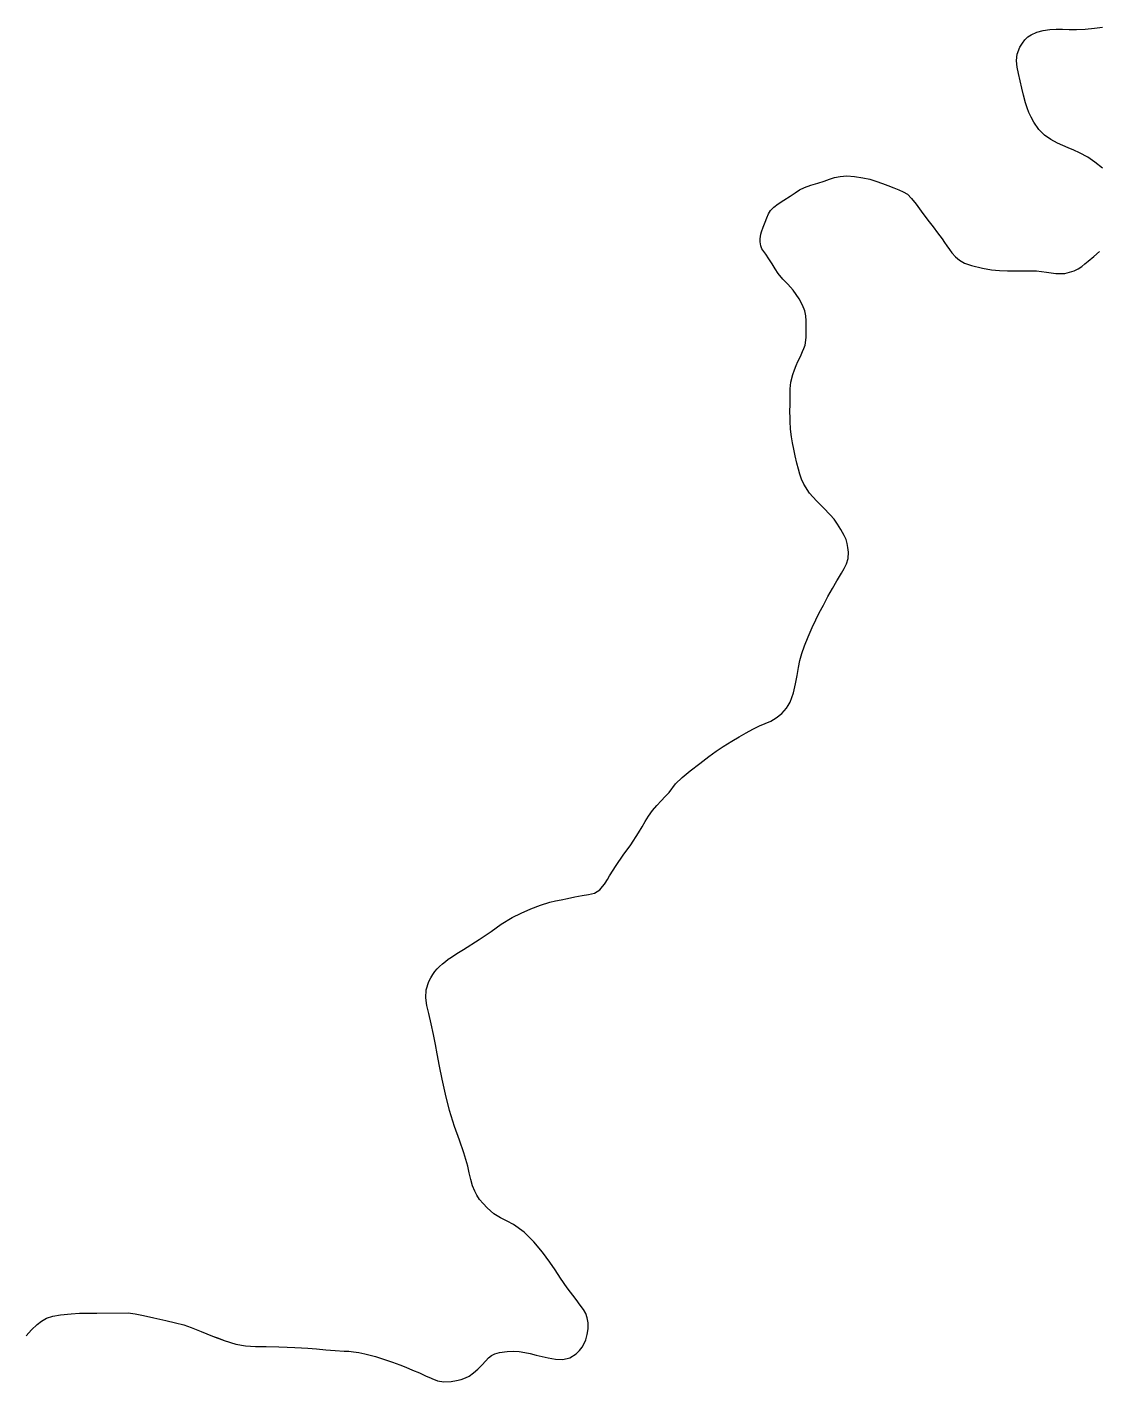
# Model space of a CAD drawing. Header units: inches. Extents: x 11258954 to 11313122, y 3645444 to 3695200.
# Drawn here: x 11273111 to 11273725, y 3691146 to 3691924 of the extents above; entities that cross this region are included whole.
import ezdxf

# ---------------------------------------------------------------- set-up
doc = ezdxf.new("R2010")
doc.units = ezdxf.units.IN
doc.header["$MEASUREMENT"] = 0
for name, color, linetype in [('SchoolBoardDistrict', 253, 'Continuous'), ('SchoolZone_Elementary', 251, 'Continuous'), ('SchoolZone_High', 63, 'Continuous'), ('SchoolZone_Middle', 154, 'Continuous')]:
    doc.layers.add(name, color=color, linetype=linetype)

msp = doc.modelspace()

# ---------------------------------------------------------------- linework, layer by layer
at = {"layer": 'SchoolBoardDistrict'}
for points in [[(11273728.6875, 3691843.125), (11273724.4375, 3691846.625), (11273720.4065, 3691849.375), (11273715.6565, 3691851.9375), (11273712.375, 3691853.4375), (11273709.125, 3691854.8125), (11273705.969, 3691856.1875), (11273702.9065, 3691857.5625), (11273699.094, 3691859.625), (11273695.5315, 3691862.125), (11273692.2815, 3691865.3125), (11273689.344, 3691869.5), (11273687.719, 3691872.4375), (11273686.469, 3691875.125), (11273685.469, 3691877.75), (11273684.5625, 3691880.6875), (11273683.4065, 3691885), (11273682.4065, 3691889.1875), (11273681.5, 3691893.3125), (11273680.5625, 3691897.4375), (11273679.75, 3691901.125), (11273679.347, 3691904.849), (11273679.344, 3691904.875), (11273679.347, 3691904.904), (11273679.719, 3691908.6875), (11273681.344, 3691912.625), (11273682.8125, 3691914.9375), (11273684.25, 3691916.875), (11273685.844, 3691918.5), (11273687.75, 3691919.8125), (11273691.125, 3691921.3125), (11273694.7815, 3691922.25), (11273698.5, 3691922.8125), (11273702.094, 3691923), (11273705.875, 3691922.9375), (11273709.6565, 3691922.8125), (11273713.844, 3691922.75), (11273718.875, 3691923), (11273724.219, 3691923.5625), (11273728.6875, 3691924.1875)], [(11273110.469, 3691172.3125), (11273113.5625, 3691175.875), (11273116.75, 3691178.9375), (11273119.3125, 3691180.875), (11273122.219, 3691182.5), (11273125.7815, 3691183.6875), (11273130.3125, 3691184.5), (11273136.4065, 3691185.125), (11273141.219, 3691185.375), (11273145.594, 3691185.375), (11273151.094, 3691185.4375), (11273151.119, 3691185.438), (11273169.1565, 3691185.5625), (11273173.219, 3691185), (11273178, 3691184.125), (11273183.8125, 3691182.8125), (11273190.719, 3691181.1875), (11273196.2815, 3691179.875), (11273201, 3691178.6875), (11273205.344, 3691177.25), (11273211.094, 3691174.9375), (11273217.5315, 3691172.25), (11273220.906, 3691170.969), (11273224.2815, 3691169.6875), (11273230.875, 3691167.6875), (11273236.5315, 3691166.6875), (11273242.25, 3691166.3125), (11273248.4375, 3691166.1875), (11273255.625, 3691166.0625), (11273260.5315, 3691165.875), (11273264.844, 3691165.75), (11273268.6875, 3691165.5), (11273272.375, 3691165.25), (11273277.25, 3691164.875), (11273282.625, 3691164.4375), (11273288.0315, 3691164.0625), (11273293.125, 3691163.6875), (11273295.844, 3691163.5), (11273298.5625, 3691163.25), (11273301.5625, 3691162.8125), (11273305.094, 3691162.0625), (11273311.219, 3691160.4375), (11273316.375, 3691158.8125), (11273320.875, 3691157.25), (11273325.0625, 3691155.6875), (11273328.5625, 3691154.3125), (11273332.4065, 3691152.75), (11273336.375, 3691151.0625), (11273340.219, 3691149.3125), (11273342.75, 3691148.1875), (11273343.5, 3691147.8125), (11273346.7815, 3691146.5625), (11273350.4065, 3691145.9375), (11273354.594, 3691146.125), (11273357.719, 3691146.6875), (11273360.4375, 3691147.375), (11273362.8125, 3691148.25), (11273364.9375, 3691149.3125), (11273367.4065, 3691151.0625), (11273369.875, 3691153.25), (11273372.2815, 3691155.625), (11273374.5315, 3691158.0625), (11273376.0625, 3691159.6875), (11273377.719, 3691161.0625), (11273379.7815, 3691162.125), (11273382.5, 3691162.875), (11273386.875, 3691163.4375), (11273390.5315, 3691163.5625), (11273393.75, 3691163.375), (11273396.875, 3691162.875), (11273400.0315, 3691162.1875), (11273403.375, 3691161.375), (11273406.875, 3691160.5), (11273410.4375, 3691159.6875), (11273414.625, 3691158.9375), (11273418.75, 3691158.8125), (11273422.719, 3691159.6875), (11273426.4065, 3691162.0625), (11273428.3125, 3691164), (11273429.844, 3691165.9375), (11273431.0625, 3691167.9375), (11273432, 3691170.0625), (11273432.844, 3691173.1875), (11273433.25, 3691176.5), (11273433.25, 3691176.555), (11273433.25, 3691179.7575), (11273433.25, 3691179.8125), (11273432.7815, 3691182.8125), (11273431.9375, 3691185.25), (11273430.625, 3691187.5), (11273428.7815, 3691190), (11273426.4065, 3691193.1875), (11273421.344, 3691200.0625), (11273417.5, 3691205.5625), (11273414.3125, 3691210.25), (11273411.25, 3691214.75), (11273407.125, 3691220.375), (11273402.1565, 3691226.3125), (11273396.5315, 3691231.875), (11273390.5, 3691236.3125), (11273386.75, 3691238.3125), (11273382.969, 3691240.1875), (11273379.1565, 3691242.5625), (11273375.3125, 3691245.875), (11273372.969, 3691248.4375), (11273371, 3691250.8125), (11273369.4065, 3691253.125), (11273368.1565, 3691255.4375), (11273366.9375, 3691258.625), (11273365.9065, 3691262.25), (11273365.0315, 3691266.0625), (11273364.1565, 3691269.8125), (11273361.9375, 3691277.5625), (11273359.375, 3691284.8125), (11273356.594, 3691292.5625), (11273353.7815, 3691301.75), (11273351.3125, 3691311.3125), (11273349.4065, 3691319.75), (11273347.875, 3691327.375), (11273346.594, 3691334.4375), (11273345.625, 3691339.6875), (11273344.5, 3691345.5), (11273343.219, 3691351.5625), (11273341.8125, 3691357.5625), (11273340.719, 3691362.125), (11273340.0335, 3691366.5495), (11273340.0315, 3691366.5625), (11273340.0335, 3691366.6045), (11273340.034, 3691366.6175), (11273340.2475, 3691371.0695), (11273340.25, 3691371.125), (11273341.8125, 3691375.9375), (11273342.9375, 3691378.125), (11273344.125, 3691380), (11273345.344, 3691381.625), (11273346.594, 3691383.125), (11273348, 3691384.5625), (11273349.625, 3691386), (11273351.344, 3691387.4375), (11273352.969, 3691388.6875), (11273354.7815, 3691390), (11273356.6565, 3691391.25), (11273358.844, 3691392.5625), (11273361.75, 3691394.3125), (11273370.8125, 3691400.0625), (11273377.5625, 3691404.75), (11273383.375, 3691408.8125), (11273389.6875, 3691412.625), (11273394.844, 3691415.25), (11273400.3125, 3691417.625), (11273405.875, 3691419.75), (11273411.25, 3691421.4375), (11273414.5, 3691422.25), (11273417.8125, 3691422.9375), (11273421.4375, 3691423.6875), (11273425.594, 3691424.625), (11273429.875, 3691425.375), (11273433.625, 3691425.875), (11273436.969, 3691426.75), (11273439.969, 3691428.625), (11273441.6565, 3691430.4375), (11273442.6565, 3691431.8125), (11273442.6775, 3691431.8425), (11273443.094, 3691432.4375), (11273444.375, 3691434.5), (11273445.5625, 3691436.5625), (11273449.375, 3691442.625), (11273453.469, 3691448.4375), (11273457.7815, 3691454.5), (11273462.3125, 3691461.3125), (11273464.375, 3691464.75), (11273466.125, 3691467.875), (11273467.969, 3691470.875), (11273470.2815, 3691474.125), (11273472.75, 3691477.125), (11273475.1875, 3691479.75), (11273477.5315, 3691482.1875), (11273479.875, 3691484.5), (11273483.4375, 3691489.5), (11273487.344, 3691493.0625), (11273491.9065, 3691496.9375), (11273497.4375, 3691501.25), (11273502.594, 3691505.125), (11273506.7815, 3691508.1875), (11273510.9065, 3691511), (11273515.7815, 3691514), (11273520.094, 3691516.5625), (11273524.0625, 3691518.875), (11273527.9065, 3691520.9375), (11273531.75, 3691522.75), (11273534.9375, 3691524.0625), (11273538.1875, 3691525.5), (11273541.4065, 3691527.375), (11273544.5, 3691529.9375), (11273546, 3691531.4375), (11273547.25, 3691532.875), (11273548.3125, 3691534.4375), (11273549.2815, 3691536.375), (11273551.219, 3691541.8125), (11273552.5, 3691546.9375), (11273553.344, 3691551.75), (11273554.094, 3691556.3125), (11273554.9065, 3691560.25), (11273556.0315, 3691564.3125), (11273557.5625, 3691568.75), (11273559.6565, 3691573.875), (11273562.0315, 3691579.25), (11273564.0625, 3691583.6875), (11273566.094, 3691587.75), (11273568.4375, 3691592.1875), (11273571.094, 3691597.0625), (11273573.6565, 3691601.6875), (11273576.219, 3691606.1875), (11273576.469, 3691606.625), (11273576.4855, 3691606.6525), (11273578.8125, 3691610.5625), (11273580.375, 3691613.1875), (11273581.75, 3691615.9375), (11273582.6565, 3691619), (11273582.6585, 3691619.055), (11273582.8105, 3691622.507), (11273582.8125, 3691622.5625), (11273582.5625, 3691625.3125), (11273582.125, 3691627.625), (11273581.469, 3691629.8125), (11273580.4065, 3691632.125), (11273578.5625, 3691635.5), (11273576.625, 3691638.625), (11273574.625, 3691641.4375), (11273572.4375, 3691644.0625), (11273568.5315, 3691648.0625), (11273564.469, 3691652), (11273560.5625, 3691656.375), (11273557.2815, 3691661.625), (11273555.9375, 3691664.5625), (11273554.9375, 3691667.3125), (11273554.094, 3691670.1875), (11273553.2815, 3691673.625), (11273552.2815, 3691677.9375), (11273551.4065, 3691681.8125), (11273550.6875, 3691685.3125), (11273550.094, 3691688.75), (11273549.594, 3691693.1875), (11273549.591, 3691693.2425), (11273549.347, 3691697.8195), (11273549.344, 3691697.875), (11273549.3435, 3691697.93), (11273549.3135, 3691700.1945), (11273549.3125, 3691700.25), (11273549.3115, 3691700.305), (11273549.2515, 3691702.6945), (11273549.25, 3691702.75), (11273549.2505, 3691702.805), (11273549.281, 3691707.8825), (11273549.2815, 3691707.9375), (11273549.282, 3691707.9925), (11273549.3125, 3691712.2575), (11273549.3125, 3691712.3125), (11273549.3135, 3691712.3675), (11273549.374, 3691716.2575), (11273549.375, 3691716.3125), (11273549.8125, 3691720.3125), (11273550.9065, 3691724.6875), (11273551.844, 3691727.375), (11273552.844, 3691729.75), (11273553.844, 3691732), (11273554.875, 3691734.25), (11273555.6565, 3691736), (11273556.469, 3691737.8125), (11273557.25, 3691739.625), (11273558.0625, 3691741.4375), (11273558.5315, 3691745.9375), (11273558.532, 3691745.9925), (11273558.562, 3691749.195), (11273558.5625, 3691749.25), (11273558.562, 3691749.305), (11273558.532, 3691752.32), (11273558.5315, 3691752.375), (11273558.5305, 3691752.43), (11273558.47, 3691755.32), (11273558.469, 3691755.375), (11273558.4655, 3691755.43), (11273558.285, 3691758.2575), (11273558.2815, 3691758.3125), (11273557.719, 3691761.25), (11273556.5315, 3691764.4375), (11273554.469, 3691768.1875), (11273551.0315, 3691773), (11273547.9375, 3691776.5), (11273545.125, 3691779.4375), (11273542.5, 3691782.5625), (11273540.719, 3691785.25), (11273538.969, 3691788.125), (11273537.1565, 3691791.0625), (11273535.3125, 3691793.6875), (11273534.1875, 3691795.1875), (11273533.1565, 3691796.75), (11273532.4375, 3691798.625), (11273532.1255, 3691800.8705), (11273532.1265, 3691800.926), (11273532.1555, 3691802.445), (11273532.1565, 3691802.5), (11273532.3125, 3691803.9375), (11273532.594, 3691805.1875), (11273532.9375, 3691806.5), (11273533.875, 3691809.25), (11273534.9375, 3691812.0625), (11273536.0315, 3691814.6875), (11273536.9065, 3691816.875), (11273538.0625, 3691818.8125), (11273539.969, 3691820.75), (11273542.5315, 3691822.75), (11273545.6875, 3691824.8125), (11273549.2815, 3691827.125), (11273552.1565, 3691829.0625), (11273554.8125, 3691830.625), (11273557.6565, 3691832), (11273561.3125, 3691833.3125), (11273565.219, 3691834.5625), (11273568.969, 3691835.6875), (11273572.0315, 3691836.8125), (11273574.7815, 3691837.75), (11273578.0625, 3691838.4375), (11273581.969, 3691838.6875), (11273586.4065, 3691838.375), (11273591.1875, 3691837.625), (11273595.094, 3691836.8125), (11273598.6565, 3691835.75), (11273602.344, 3691834.4375), (11273605.5625, 3691833.1875), (11273608.844, 3691831.875), (11273611.875, 3691830.625), (11273614.3125, 3691829.625), (11273616.6875, 3691828.1875), (11273619.0625, 3691825.75), (11273621.6875, 3691822.5), (11273624.6875, 3691818.4375), (11273628.469, 3691813.375), (11273631.469, 3691809.5), (11273634.094, 3691806.0625), (11273636.6565, 3691802.5), (11273638, 3691800.5), (11273639.375, 3691798.5), (11273640.8125, 3691796.4375), (11273642.25, 3691794.5), (11273644.25, 3691792.1875), (11273646.594, 3691790.25), (11273649.5315, 3691788.625), (11273653.4375, 3691787.3125), (11273659.7815, 3691785.75), (11273665.0315, 3691784.8125), (11273669.6565, 3691784.3125), (11273674.1875, 3691784.125), (11273678, 3691784.1875), (11273682.0625, 3691784.25), (11273686.375, 3691784.25), (11273690.9375, 3691784.125), (11273696.6875, 3691783.4375), (11273702.0315, 3691782.625), (11273707.1875, 3691782.5625), (11273712.469, 3691784.125), (11273714.75, 3691785.375), (11273716.8125, 3691786.75), (11273718.6875, 3691788.1875), (11273720.469, 3691789.6875), (11273723.7815, 3691792.4375), (11273727.0625, 3691795.3125)]]:
    msp.add_lwpolyline(points, dxfattribs=at)
at = {"layer": 'SchoolZone_Elementary'}
for points in [[(11273728.6875, 3691843.125, 0), (11273724.4375, 3691846.625, 0), (11273720.4065, 3691849.375, 0), (11273715.6565, 3691851.9375, 0), (11273712.375, 3691853.4375, 0), (11273709.125, 3691854.8125, 0), (11273705.969, 3691856.1875, 0), (11273702.9065, 3691857.5625, 0), (11273699.094, 3691859.625, 0), (11273695.5315, 3691862.125, 0), (11273692.2815, 3691865.3125, 0), (11273689.344, 3691869.5, 0), (11273687.719, 3691872.4375, 0), (11273686.469, 3691875.125, 0), (11273685.469, 3691877.75, 0), (11273684.5625, 3691880.6875, 0), (11273683.4065, 3691885, 0), (11273682.4065, 3691889.1875, 0), (11273681.5, 3691893.3125, 0), (11273680.5625, 3691897.4375, 0), (11273679.75, 3691901.125, 0), (11273679.344, 3691904.875, 0), (11273679.719, 3691908.6875, 0), (11273681.344, 3691912.625, 0), (11273682.8125, 3691914.9375, 0), (11273684.25, 3691916.875, 0), (11273685.844, 3691918.5, 0), (11273687.75, 3691919.8125, 0), (11273691.125, 3691921.3125, 0), (11273694.7815, 3691922.25, 0), (11273698.5, 3691922.8125, 0), (11273702.094, 3691923, 0), (11273705.875, 3691922.9375, 0), (11273709.6565, 3691922.8125, 0), (11273713.844, 3691922.75, 0), (11273718.875, 3691923, 0), (11273724.219, 3691923.5625, 0), (11273728.6875, 3691924.1875, 0)], [(11273110.469, 3691172.3125, 0), (11273113.5625, 3691175.875, 0), (11273116.75, 3691178.9375, 0), (11273119.3125, 3691180.875, 0), (11273122.219, 3691182.5, 0), (11273125.7815, 3691183.6875, 0), (11273130.3125, 3691184.5, 0), (11273136.4065, 3691185.125, 0), (11273141.219, 3691185.375, 0), (11273145.594, 3691185.375, 0), (11273151.094, 3691185.4375, 0), (11273169.1565, 3691185.5625, 0), (11273173.219, 3691185, 0), (11273178, 3691184.125, 0), (11273183.8125, 3691182.8125, 0), (11273190.719, 3691181.1875, 0), (11273196.2815, 3691179.875, 0), (11273201, 3691178.6875, 0), (11273205.344, 3691177.25, 0), (11273211.094, 3691174.9375, 0), (11273217.5315, 3691172.25, 0), (11273224.2815, 3691169.6875, 0), (11273230.875, 3691167.6875, 0), (11273236.5315, 3691166.6875, 0), (11273242.25, 3691166.3125, 0), (11273248.4375, 3691166.1875, 0), (11273255.625, 3691166.0625, 0), (11273260.5315, 3691165.875, 0), (11273264.844, 3691165.75, 0), (11273268.6875, 3691165.5, 0), (11273272.375, 3691165.25, 0), (11273277.25, 3691164.875, 0), (11273282.625, 3691164.4375, 0), (11273288.0315, 3691164.0625, 0), (11273293.125, 3691163.6875, 0), (11273295.844, 3691163.5, 0), (11273298.5625, 3691163.25, 0), (11273301.5625, 3691162.8125, 0), (11273305.094, 3691162.0625, 0), (11273311.219, 3691160.4375, 0), (11273316.375, 3691158.8125, 0), (11273320.875, 3691157.25, 0), (11273325.0625, 3691155.6875, 0), (11273328.5625, 3691154.3125, 0), (11273332.4065, 3691152.75, 0), (11273336.375, 3691151.0625, 0), (11273340.219, 3691149.3125, 0), (11273342.75, 3691148.1875, 0), (11273343.5, 3691147.8125, 0), (11273346.7815, 3691146.5625, 0), (11273350.4065, 3691145.9375, 0), (11273354.594, 3691146.125, 0), (11273357.719, 3691146.6875, 0), (11273360.4375, 3691147.375, 0), (11273362.8125, 3691148.25, 0), (11273364.9375, 3691149.3125, 0), (11273367.4065, 3691151.0625, 0), (11273369.875, 3691153.25, 0), (11273372.2815, 3691155.625, 0), (11273374.5315, 3691158.0625, 0), (11273376.0625, 3691159.6875, 0), (11273377.719, 3691161.0625, 0), (11273379.7815, 3691162.125, 0), (11273382.5, 3691162.875, 0), (11273386.875, 3691163.4375, 0), (11273390.5315, 3691163.5625, 0), (11273393.75, 3691163.375, 0), (11273396.875, 3691162.875, 0), (11273400.0315, 3691162.1875, 0), (11273403.375, 3691161.375, 0), (11273406.875, 3691160.5, 0), (11273410.4375, 3691159.6875, 0), (11273414.625, 3691158.9375, 0), (11273418.75, 3691158.8125, 0), (11273422.719, 3691159.6875, 0), (11273426.4065, 3691162.0625, 0), (11273428.3125, 3691164, 0), (11273429.844, 3691165.9375, 0), (11273431.0625, 3691167.9375, 0), (11273432, 3691170.0625, 0), (11273432.844, 3691173.1875, 0), (11273433.25, 3691176.5, 0), (11273433.25, 3691179.8125, 0), (11273432.7815, 3691182.8125, 0), (11273431.9375, 3691185.25, 0), (11273430.625, 3691187.5, 0), (11273428.7815, 3691190, 0), (11273426.4065, 3691193.1875, 0), (11273421.344, 3691200.0625, 0), (11273417.5, 3691205.5625, 0), (11273414.3125, 3691210.25, 0), (11273411.25, 3691214.75, 0), (11273407.125, 3691220.375, 0), (11273402.1565, 3691226.3125, 0), (11273396.5315, 3691231.875, 0), (11273390.5, 3691236.3125, 0), (11273386.75, 3691238.3125, 0), (11273382.969, 3691240.1875, 0), (11273379.1565, 3691242.5625, 0), (11273375.3125, 3691245.875, 0), (11273372.969, 3691248.4375, 0), (11273371, 3691250.8125, 0), (11273369.4065, 3691253.125, 0), (11273368.1565, 3691255.4375, 0), (11273366.9375, 3691258.625, 0), (11273365.9065, 3691262.25, 0), (11273365.0315, 3691266.0625, 0), (11273364.1565, 3691269.8125, 0), (11273361.9375, 3691277.5625, 0), (11273359.375, 3691284.8125, 0), (11273356.594, 3691292.5625, 0), (11273353.7815, 3691301.75, 0), (11273351.3125, 3691311.3125, 0), (11273349.4065, 3691319.75, 0), (11273347.875, 3691327.375, 0), (11273346.594, 3691334.4375, 0), (11273345.625, 3691339.6875, 0), (11273344.5, 3691345.5, 0), (11273343.219, 3691351.5625, 0), (11273341.8125, 3691357.5625, 0), (11273340.719, 3691362.125, 0), (11273340.0315, 3691366.5625, 0), (11273340.25, 3691371.125, 0), (11273341.8125, 3691375.9375, 0), (11273342.9375, 3691378.125, 0), (11273344.125, 3691380, 0), (11273345.344, 3691381.625, 0), (11273346.594, 3691383.125, 0), (11273348, 3691384.5625, 0), (11273349.625, 3691386, 0), (11273351.344, 3691387.4375, 0), (11273352.969, 3691388.6875, 0), (11273354.7815, 3691390, 0), (11273356.6565, 3691391.25, 0), (11273358.844, 3691392.5625, 0), (11273361.75, 3691394.3125, 0), (11273370.8125, 3691400.0625, 0), (11273377.5625, 3691404.75, 0), (11273383.375, 3691408.8125, 0), (11273389.6875, 3691412.625, 0), (11273394.844, 3691415.25, 0), (11273400.3125, 3691417.625, 0), (11273405.875, 3691419.75, 0), (11273411.25, 3691421.4375, 0), (11273414.5, 3691422.25, 0), (11273417.8125, 3691422.9375, 0), (11273421.4375, 3691423.6875, 0), (11273425.594, 3691424.625, 0), (11273429.875, 3691425.375, 0), (11273433.625, 3691425.875, 0), (11273436.969, 3691426.75, 0), (11273439.969, 3691428.625, 0), (11273441.6565, 3691430.4375, 0), (11273442.6565, 3691431.8125, 0), (11273443.094, 3691432.4375, 0), (11273444.375, 3691434.5, 0), (11273445.5625, 3691436.5625, 0), (11273449.375, 3691442.625, 0), (11273453.469, 3691448.4375, 0), (11273457.7815, 3691454.5, 0), (11273462.3125, 3691461.3125, 0), (11273464.375, 3691464.75, 0), (11273466.125, 3691467.875, 0), (11273467.969, 3691470.875, 0), (11273470.2815, 3691474.125, 0), (11273472.75, 3691477.125, 0), (11273475.1875, 3691479.75, 0), (11273477.5315, 3691482.1875, 0), (11273479.875, 3691484.5, 0), (11273483.4375, 3691489.5, 0), (11273487.344, 3691493.0625, 0), (11273491.9065, 3691496.9375, 0), (11273497.4375, 3691501.25, 0), (11273502.594, 3691505.125, 0), (11273506.7815, 3691508.1875, 0), (11273510.9065, 3691511, 0), (11273515.7815, 3691514, 0), (11273520.094, 3691516.5625, 0), (11273524.0625, 3691518.875, 0), (11273527.9065, 3691520.9375, 0), (11273531.75, 3691522.75, 0), (11273534.9375, 3691524.0625, 0), (11273538.1875, 3691525.5, 0), (11273541.4065, 3691527.375, 0), (11273544.5, 3691529.9375, 0), (11273546, 3691531.4375, 0), (11273547.25, 3691532.875, 0), (11273548.3125, 3691534.4375, 0), (11273549.2815, 3691536.375, 0), (11273551.219, 3691541.8125, 0), (11273552.5, 3691546.9375, 0), (11273553.344, 3691551.75, 0), (11273554.094, 3691556.3125, 0), (11273554.9065, 3691560.25, 0), (11273556.0315, 3691564.3125, 0), (11273557.5625, 3691568.75, 0), (11273559.6565, 3691573.875, 0), (11273562.0315, 3691579.25, 0), (11273564.0625, 3691583.6875, 0), (11273566.094, 3691587.75, 0), (11273568.4375, 3691592.1875, 0), (11273571.094, 3691597.0625, 0), (11273573.6565, 3691601.6875, 0), (11273576.219, 3691606.1875, 0), (11273576.469, 3691606.625, 0), (11273578.8125, 3691610.5625, 0), (11273580.375, 3691613.1875, 0), (11273581.75, 3691615.9375, 0), (11273582.6565, 3691619, 0), (11273582.8125, 3691622.5625, 0), (11273582.5625, 3691625.3125, 0), (11273582.125, 3691627.625, 0), (11273581.469, 3691629.8125, 0), (11273580.4065, 3691632.125, 0), (11273578.5625, 3691635.5, 0), (11273576.625, 3691638.625, 0), (11273574.625, 3691641.4375, 0), (11273572.4375, 3691644.0625, 0), (11273568.5315, 3691648.0625, 0), (11273564.469, 3691652, 0), (11273560.5625, 3691656.375, 0), (11273557.2815, 3691661.625, 0), (11273555.9375, 3691664.5625, 0), (11273554.9375, 3691667.3125, 0), (11273554.094, 3691670.1875, 0), (11273553.2815, 3691673.625, 0), (11273552.2815, 3691677.9375, 0), (11273551.4065, 3691681.8125, 0), (11273550.6875, 3691685.3125, 0), (11273550.094, 3691688.75, 0), (11273549.594, 3691693.1875, 0), (11273549.344, 3691697.875, 0), (11273549.3125, 3691700.25, 0), (11273549.25, 3691702.75, 0), (11273549.2815, 3691707.9375, 0), (11273549.3125, 3691712.3125, 0), (11273549.375, 3691716.3125, 0), (11273549.8125, 3691720.3125, 0), (11273550.9065, 3691724.6875, 0), (11273551.844, 3691727.375, 0), (11273552.844, 3691729.75, 0), (11273553.844, 3691732, 0), (11273554.875, 3691734.25, 0), (11273555.6565, 3691736, 0), (11273556.469, 3691737.8125, 0), (11273557.25, 3691739.625, 0), (11273558.0625, 3691741.4375, 0), (11273558.5315, 3691745.9375, 0), (11273558.5625, 3691749.25, 0), (11273558.5315, 3691752.375, 0), (11273558.469, 3691755.375, 0), (11273558.2815, 3691758.3125, 0), (11273557.719, 3691761.25, 0), (11273556.5315, 3691764.4375, 0), (11273554.469, 3691768.1875, 0), (11273551.0315, 3691773, 0), (11273547.9375, 3691776.5, 0), (11273545.125, 3691779.4375, 0), (11273542.5, 3691782.5625, 0), (11273540.719, 3691785.25, 0), (11273538.969, 3691788.125, 0), (11273537.1565, 3691791.0625, 0), (11273535.3125, 3691793.6875, 0), (11273534.1875, 3691795.1875, 0), (11273533.1565, 3691796.75, 0), (11273532.4375, 3691798.625, 0), (11273532.125, 3691800.875, 0), (11273532.1565, 3691802.5, 0), (11273532.3125, 3691803.9375, 0), (11273532.594, 3691805.1875, 0), (11273532.9375, 3691806.5, 0), (11273533.875, 3691809.25, 0), (11273534.9375, 3691812.0625, 0), (11273536.0315, 3691814.6875, 0), (11273536.9065, 3691816.875, 0), (11273538.0625, 3691818.8125, 0), (11273539.969, 3691820.75, 0), (11273542.5315, 3691822.75, 0), (11273545.6875, 3691824.8125, 0), (11273549.2815, 3691827.125, 0), (11273552.1565, 3691829.0625, 0), (11273554.8125, 3691830.625, 0), (11273557.6565, 3691832, 0), (11273561.3125, 3691833.3125, 0), (11273565.219, 3691834.5625, 0), (11273568.969, 3691835.6875, 0), (11273572.0315, 3691836.8125, 0), (11273574.7815, 3691837.75, 0), (11273578.0625, 3691838.4375, 0), (11273581.969, 3691838.6875, 0), (11273586.4065, 3691838.375, 0), (11273591.1875, 3691837.625, 0), (11273595.094, 3691836.8125, 0), (11273598.6565, 3691835.75, 0), (11273602.344, 3691834.4375, 0), (11273605.5625, 3691833.1875, 0), (11273608.844, 3691831.875, 0), (11273611.875, 3691830.625, 0), (11273614.3125, 3691829.625, 0), (11273616.6875, 3691828.1875, 0), (11273619.0625, 3691825.75, 0), (11273621.6875, 3691822.5, 0), (11273624.6875, 3691818.4375, 0), (11273628.469, 3691813.375, 0), (11273631.469, 3691809.5, 0), (11273634.094, 3691806.0625, 0), (11273636.6565, 3691802.5, 0), (11273638, 3691800.5, 0), (11273639.375, 3691798.5, 0), (11273640.8125, 3691796.4375, 0), (11273642.25, 3691794.5, 0), (11273644.25, 3691792.1875, 0), (11273646.594, 3691790.25, 0), (11273649.5315, 3691788.625, 0), (11273653.4375, 3691787.3125, 0), (11273659.7815, 3691785.75, 0), (11273665.0315, 3691784.8125, 0), (11273669.6565, 3691784.3125, 0), (11273674.1875, 3691784.125, 0), (11273678, 3691784.1875, 0), (11273682.0625, 3691784.25, 0), (11273686.375, 3691784.25, 0), (11273690.9375, 3691784.125, 0), (11273696.6875, 3691783.4375, 0), (11273702.0315, 3691782.625, 0), (11273707.1875, 3691782.5625, 0), (11273712.469, 3691784.125, 0), (11273714.75, 3691785.375, 0), (11273716.8125, 3691786.75, 0), (11273718.6875, 3691788.1875, 0), (11273720.469, 3691789.6875, 0), (11273723.7815, 3691792.4375, 0), (11273727.0625, 3691795.3125, 0)]]:
    msp.add_polyline3d(points, dxfattribs=at)
at = {"layer": 'SchoolZone_High'}
for points in [[(11273728.6875, 3691843.125, 0), (11273724.4375, 3691846.625, 0), (11273720.4065, 3691849.375, 0), (11273715.6565, 3691851.9375, 0), (11273712.375, 3691853.4375, 0), (11273709.125, 3691854.8125, 0), (11273705.969, 3691856.1875, 0), (11273702.9065, 3691857.5625, 0), (11273699.094, 3691859.625, 0), (11273695.5315, 3691862.125, 0), (11273692.2815, 3691865.3125, 0), (11273689.344, 3691869.5, 0), (11273687.719, 3691872.4375, 0), (11273686.469, 3691875.125, 0), (11273685.469, 3691877.75, 0), (11273684.5625, 3691880.6875, 0), (11273683.4065, 3691885, 0), (11273682.4065, 3691889.1875, 0), (11273681.5, 3691893.3125, 0), (11273680.5625, 3691897.4375, 0), (11273679.75, 3691901.125, 0), (11273679.344, 3691904.875, 0), (11273679.719, 3691908.6875, 0), (11273681.344, 3691912.625, 0), (11273682.8125, 3691914.9375, 0), (11273684.25, 3691916.875, 0), (11273685.844, 3691918.5, 0), (11273687.75, 3691919.8125, 0), (11273691.125, 3691921.3125, 0), (11273694.7815, 3691922.25, 0), (11273698.5, 3691922.8125, 0), (11273702.094, 3691923, 0), (11273705.875, 3691922.9375, 0), (11273709.6565, 3691922.8125, 0), (11273713.844, 3691922.75, 0), (11273718.875, 3691923, 0), (11273724.219, 3691923.5625, 0), (11273728.6875, 3691924.1875, 0)], [(11273110.469, 3691172.3125, 0), (11273113.5625, 3691175.875, 0), (11273116.75, 3691178.9375, 0), (11273119.3125, 3691180.875, 0), (11273122.219, 3691182.5, 0), (11273125.7815, 3691183.6875, 0), (11273130.3125, 3691184.5, 0), (11273136.4065, 3691185.125, 0), (11273141.219, 3691185.375, 0), (11273145.594, 3691185.375, 0), (11273151.094, 3691185.4375, 0), (11273169.1565, 3691185.5625, 0), (11273173.219, 3691185, 0), (11273178, 3691184.125, 0), (11273183.8125, 3691182.8125, 0), (11273190.719, 3691181.1875, 0), (11273196.2815, 3691179.875, 0), (11273201, 3691178.6875, 0), (11273205.344, 3691177.25, 0), (11273211.094, 3691174.9375, 0), (11273217.5315, 3691172.25, 0), (11273224.2815, 3691169.6875, 0), (11273230.875, 3691167.6875, 0), (11273236.5315, 3691166.6875, 0), (11273242.25, 3691166.3125, 0), (11273248.4375, 3691166.1875, 0), (11273255.625, 3691166.0625, 0), (11273260.5315, 3691165.875, 0), (11273264.844, 3691165.75, 0), (11273268.6875, 3691165.5, 0), (11273272.375, 3691165.25, 0), (11273277.25, 3691164.875, 0), (11273282.625, 3691164.4375, 0), (11273288.0315, 3691164.0625, 0), (11273293.125, 3691163.6875, 0), (11273295.844, 3691163.5, 0), (11273298.5625, 3691163.25, 0), (11273301.5625, 3691162.8125, 0), (11273305.094, 3691162.0625, 0), (11273311.219, 3691160.4375, 0), (11273316.375, 3691158.8125, 0), (11273320.875, 3691157.25, 0), (11273325.0625, 3691155.6875, 0), (11273328.5625, 3691154.3125, 0), (11273332.4065, 3691152.75, 0), (11273336.375, 3691151.0625, 0), (11273340.219, 3691149.3125, 0), (11273342.75, 3691148.1875, 0), (11273343.5, 3691147.8125, 0), (11273346.7815, 3691146.5625, 0), (11273350.4065, 3691145.9375, 0), (11273354.594, 3691146.125, 0), (11273357.719, 3691146.6875, 0), (11273360.4375, 3691147.375, 0), (11273362.8125, 3691148.25, 0), (11273364.9375, 3691149.3125, 0), (11273367.4065, 3691151.0625, 0), (11273369.875, 3691153.25, 0), (11273372.2815, 3691155.625, 0), (11273374.5315, 3691158.0625, 0), (11273376.0625, 3691159.6875, 0), (11273377.719, 3691161.0625, 0), (11273379.7815, 3691162.125, 0), (11273382.5, 3691162.875, 0), (11273386.875, 3691163.4375, 0), (11273390.5315, 3691163.5625, 0), (11273393.75, 3691163.375, 0), (11273396.875, 3691162.875, 0), (11273400.0315, 3691162.1875, 0), (11273403.375, 3691161.375, 0), (11273406.875, 3691160.5, 0), (11273410.4375, 3691159.6875, 0), (11273414.625, 3691158.9375, 0), (11273418.75, 3691158.8125, 0), (11273422.719, 3691159.6875, 0), (11273426.4065, 3691162.0625, 0), (11273428.3125, 3691164, 0), (11273429.844, 3691165.9375, 0), (11273431.0625, 3691167.9375, 0), (11273432, 3691170.0625, 0), (11273432.844, 3691173.1875, 0), (11273433.25, 3691176.5, 0), (11273433.25, 3691179.8125, 0), (11273432.7815, 3691182.8125, 0), (11273431.9375, 3691185.25, 0), (11273430.625, 3691187.5, 0), (11273428.7815, 3691190, 0), (11273426.4065, 3691193.1875, 0), (11273421.344, 3691200.0625, 0), (11273417.5, 3691205.5625, 0), (11273414.3125, 3691210.25, 0), (11273411.25, 3691214.75, 0), (11273407.125, 3691220.375, 0), (11273402.1565, 3691226.3125, 0), (11273396.5315, 3691231.875, 0), (11273390.5, 3691236.3125, 0), (11273386.75, 3691238.3125, 0), (11273382.969, 3691240.1875, 0), (11273379.1565, 3691242.5625, 0), (11273375.3125, 3691245.875, 0), (11273372.969, 3691248.4375, 0), (11273371, 3691250.8125, 0), (11273369.4065, 3691253.125, 0), (11273368.1565, 3691255.4375, 0), (11273366.9375, 3691258.625, 0), (11273365.9065, 3691262.25, 0), (11273365.0315, 3691266.0625, 0), (11273364.1565, 3691269.8125, 0), (11273361.9375, 3691277.5625, 0), (11273359.375, 3691284.8125, 0), (11273356.594, 3691292.5625, 0), (11273353.7815, 3691301.75, 0), (11273351.3125, 3691311.3125, 0), (11273349.4065, 3691319.75, 0), (11273347.875, 3691327.375, 0), (11273346.594, 3691334.4375, 0), (11273345.625, 3691339.6875, 0), (11273344.5, 3691345.5, 0), (11273343.219, 3691351.5625, 0), (11273341.8125, 3691357.5625, 0), (11273340.719, 3691362.125, 0), (11273340.0315, 3691366.5625, 0), (11273340.25, 3691371.125, 0), (11273341.8125, 3691375.9375, 0), (11273342.9375, 3691378.125, 0), (11273344.125, 3691380, 0), (11273345.344, 3691381.625, 0), (11273346.594, 3691383.125, 0), (11273348, 3691384.5625, 0), (11273349.625, 3691386, 0), (11273351.344, 3691387.4375, 0), (11273352.969, 3691388.6875, 0), (11273354.7815, 3691390, 0), (11273356.6565, 3691391.25, 0), (11273358.844, 3691392.5625, 0), (11273361.75, 3691394.3125, 0), (11273370.8125, 3691400.0625, 0), (11273377.5625, 3691404.75, 0), (11273383.375, 3691408.8125, 0), (11273389.6875, 3691412.625, 0), (11273394.844, 3691415.25, 0), (11273400.3125, 3691417.625, 0), (11273405.875, 3691419.75, 0), (11273411.25, 3691421.4375, 0), (11273414.5, 3691422.25, 0), (11273417.8125, 3691422.9375, 0), (11273421.4375, 3691423.6875, 0), (11273425.594, 3691424.625, 0), (11273429.875, 3691425.375, 0), (11273433.625, 3691425.875, 0), (11273436.969, 3691426.75, 0), (11273439.969, 3691428.625, 0), (11273441.6565, 3691430.4375, 0), (11273442.6565, 3691431.8125, 0), (11273443.094, 3691432.4375, 0), (11273444.375, 3691434.5, 0), (11273445.5625, 3691436.5625, 0), (11273449.375, 3691442.625, 0), (11273453.469, 3691448.4375, 0), (11273457.7815, 3691454.5, 0), (11273462.3125, 3691461.3125, 0), (11273464.375, 3691464.75, 0), (11273466.125, 3691467.875, 0), (11273467.969, 3691470.875, 0), (11273470.2815, 3691474.125, 0), (11273472.75, 3691477.125, 0), (11273475.1875, 3691479.75, 0), (11273477.5315, 3691482.1875, 0), (11273479.875, 3691484.5, 0), (11273483.4375, 3691489.5, 0), (11273487.344, 3691493.0625, 0), (11273491.9065, 3691496.9375, 0), (11273497.4375, 3691501.25, 0), (11273502.594, 3691505.125, 0), (11273506.7815, 3691508.1875, 0), (11273510.9065, 3691511, 0), (11273515.7815, 3691514, 0), (11273520.094, 3691516.5625, 0), (11273524.0625, 3691518.875, 0), (11273527.9065, 3691520.9375, 0), (11273531.75, 3691522.75, 0), (11273534.9375, 3691524.0625, 0), (11273538.1875, 3691525.5, 0), (11273541.4065, 3691527.375, 0), (11273544.5, 3691529.9375, 0), (11273546, 3691531.4375, 0), (11273547.25, 3691532.875, 0), (11273548.3125, 3691534.4375, 0), (11273549.2815, 3691536.375, 0), (11273551.219, 3691541.8125, 0), (11273552.5, 3691546.9375, 0), (11273553.344, 3691551.75, 0), (11273554.094, 3691556.3125, 0), (11273554.9065, 3691560.25, 0), (11273556.0315, 3691564.3125, 0), (11273557.5625, 3691568.75, 0), (11273559.6565, 3691573.875, 0), (11273562.0315, 3691579.25, 0), (11273564.0625, 3691583.6875, 0), (11273566.094, 3691587.75, 0), (11273568.4375, 3691592.1875, 0), (11273571.094, 3691597.0625, 0), (11273573.6565, 3691601.6875, 0), (11273576.219, 3691606.1875, 0), (11273576.469, 3691606.625, 0), (11273578.8125, 3691610.5625, 0), (11273580.375, 3691613.1875, 0), (11273581.75, 3691615.9375, 0), (11273582.6565, 3691619, 0), (11273582.8125, 3691622.5625, 0), (11273582.5625, 3691625.3125, 0), (11273582.125, 3691627.625, 0), (11273581.469, 3691629.8125, 0), (11273580.4065, 3691632.125, 0), (11273578.5625, 3691635.5, 0), (11273576.625, 3691638.625, 0), (11273574.625, 3691641.4375, 0), (11273572.4375, 3691644.0625, 0), (11273568.5315, 3691648.0625, 0), (11273564.469, 3691652, 0), (11273560.5625, 3691656.375, 0), (11273557.2815, 3691661.625, 0), (11273555.9375, 3691664.5625, 0), (11273554.9375, 3691667.3125, 0), (11273554.094, 3691670.1875, 0), (11273553.2815, 3691673.625, 0), (11273552.2815, 3691677.9375, 0), (11273551.4065, 3691681.8125, 0), (11273550.6875, 3691685.3125, 0), (11273550.094, 3691688.75, 0), (11273549.594, 3691693.1875, 0), (11273549.344, 3691697.875, 0), (11273549.3125, 3691700.25, 0), (11273549.25, 3691702.75, 0), (11273549.2815, 3691707.9375, 0), (11273549.3125, 3691712.3125, 0), (11273549.375, 3691716.3125, 0), (11273549.8125, 3691720.3125, 0), (11273550.9065, 3691724.6875, 0), (11273551.844, 3691727.375, 0), (11273552.844, 3691729.75, 0), (11273553.844, 3691732, 0), (11273554.875, 3691734.25, 0), (11273555.6565, 3691736, 0), (11273556.469, 3691737.8125, 0), (11273557.25, 3691739.625, 0), (11273558.0625, 3691741.4375, 0), (11273558.5315, 3691745.9375, 0), (11273558.5625, 3691749.25, 0), (11273558.5315, 3691752.375, 0), (11273558.469, 3691755.375, 0), (11273558.2815, 3691758.3125, 0), (11273557.719, 3691761.25, 0), (11273556.5315, 3691764.4375, 0), (11273554.469, 3691768.1875, 0), (11273551.0315, 3691773, 0), (11273547.9375, 3691776.5, 0), (11273545.125, 3691779.4375, 0), (11273542.5, 3691782.5625, 0), (11273540.719, 3691785.25, 0), (11273538.969, 3691788.125, 0), (11273537.1565, 3691791.0625, 0), (11273535.3125, 3691793.6875, 0), (11273534.1875, 3691795.1875, 0), (11273533.1565, 3691796.75, 0), (11273532.4375, 3691798.625, 0), (11273532.125, 3691800.875, 0), (11273532.1565, 3691802.5, 0), (11273532.3125, 3691803.9375, 0), (11273532.594, 3691805.1875, 0), (11273532.9375, 3691806.5, 0), (11273533.875, 3691809.25, 0), (11273534.9375, 3691812.0625, 0), (11273536.0315, 3691814.6875, 0), (11273536.9065, 3691816.875, 0), (11273538.0625, 3691818.8125, 0), (11273539.969, 3691820.75, 0), (11273542.5315, 3691822.75, 0), (11273545.6875, 3691824.8125, 0), (11273549.2815, 3691827.125, 0), (11273552.1565, 3691829.0625, 0), (11273554.8125, 3691830.625, 0), (11273557.6565, 3691832, 0), (11273561.3125, 3691833.3125, 0), (11273565.219, 3691834.5625, 0), (11273568.969, 3691835.6875, 0), (11273572.0315, 3691836.8125, 0), (11273574.7815, 3691837.75, 0), (11273578.0625, 3691838.4375, 0), (11273581.969, 3691838.6875, 0), (11273586.4065, 3691838.375, 0), (11273591.1875, 3691837.625, 0), (11273595.094, 3691836.8125, 0), (11273598.6565, 3691835.75, 0), (11273602.344, 3691834.4375, 0), (11273605.5625, 3691833.1875, 0), (11273608.844, 3691831.875, 0), (11273611.875, 3691830.625, 0), (11273614.3125, 3691829.625, 0), (11273616.6875, 3691828.1875, 0), (11273619.0625, 3691825.75, 0), (11273621.6875, 3691822.5, 0), (11273624.6875, 3691818.4375, 0), (11273628.469, 3691813.375, 0), (11273631.469, 3691809.5, 0), (11273634.094, 3691806.0625, 0), (11273636.6565, 3691802.5, 0), (11273638, 3691800.5, 0), (11273639.375, 3691798.5, 0), (11273640.8125, 3691796.4375, 0), (11273642.25, 3691794.5, 0), (11273644.25, 3691792.1875, 0), (11273646.594, 3691790.25, 0), (11273649.5315, 3691788.625, 0), (11273653.4375, 3691787.3125, 0), (11273659.7815, 3691785.75, 0), (11273665.0315, 3691784.8125, 0), (11273669.6565, 3691784.3125, 0), (11273674.1875, 3691784.125, 0), (11273678, 3691784.1875, 0), (11273682.0625, 3691784.25, 0), (11273686.375, 3691784.25, 0), (11273690.9375, 3691784.125, 0), (11273696.6875, 3691783.4375, 0), (11273702.0315, 3691782.625, 0), (11273707.1875, 3691782.5625, 0), (11273712.469, 3691784.125, 0), (11273714.75, 3691785.375, 0), (11273716.8125, 3691786.75, 0), (11273718.6875, 3691788.1875, 0), (11273720.469, 3691789.6875, 0), (11273723.7815, 3691792.4375, 0), (11273727.0625, 3691795.3125, 0)]]:
    msp.add_polyline3d(points, dxfattribs=at)
at = {"layer": 'SchoolZone_Middle'}
for points in [[(11273728.6875, 3691843.125, 0), (11273724.4375, 3691846.625, 0), (11273720.4065, 3691849.375, 0), (11273715.6565, 3691851.9375, 0), (11273712.375, 3691853.4375, 0), (11273709.125, 3691854.8125, 0), (11273705.969, 3691856.1875, 0), (11273702.9065, 3691857.5625, 0), (11273699.094, 3691859.625, 0), (11273695.5315, 3691862.125, 0), (11273692.2815, 3691865.3125, 0), (11273689.344, 3691869.5, 0), (11273687.719, 3691872.4375, 0), (11273686.469, 3691875.125, 0), (11273685.469, 3691877.75, 0), (11273684.5625, 3691880.6875, 0), (11273683.4065, 3691885, 0), (11273682.4065, 3691889.1875, 0), (11273681.5, 3691893.3125, 0), (11273680.5625, 3691897.4375, 0), (11273679.75, 3691901.125, 0), (11273679.344, 3691904.875, 0), (11273679.719, 3691908.6875, 0), (11273681.344, 3691912.625, 0), (11273682.8125, 3691914.9375, 0), (11273684.25, 3691916.875, 0), (11273685.844, 3691918.5, 0), (11273687.75, 3691919.8125, 0), (11273691.125, 3691921.3125, 0), (11273694.7815, 3691922.25, 0), (11273698.5, 3691922.8125, 0), (11273702.094, 3691923, 0), (11273705.875, 3691922.9375, 0), (11273709.6565, 3691922.8125, 0), (11273713.844, 3691922.75, 0), (11273718.875, 3691923, 0), (11273724.219, 3691923.5625, 0), (11273728.6875, 3691924.1875, 0)], [(11273110.469, 3691172.3125, 0), (11273113.5625, 3691175.875, 0), (11273116.75, 3691178.9375, 0), (11273119.3125, 3691180.875, 0), (11273122.219, 3691182.5, 0), (11273125.7815, 3691183.6875, 0), (11273130.3125, 3691184.5, 0), (11273136.4065, 3691185.125, 0), (11273141.219, 3691185.375, 0), (11273145.594, 3691185.375, 0), (11273151.094, 3691185.4375, 0), (11273169.1565, 3691185.5625, 0), (11273173.219, 3691185, 0), (11273178, 3691184.125, 0), (11273183.8125, 3691182.8125, 0), (11273190.719, 3691181.1875, 0), (11273196.2815, 3691179.875, 0), (11273201, 3691178.6875, 0), (11273205.344, 3691177.25, 0), (11273211.094, 3691174.9375, 0), (11273217.5315, 3691172.25, 0), (11273224.2815, 3691169.6875, 0), (11273230.875, 3691167.6875, 0), (11273236.5315, 3691166.6875, 0), (11273242.25, 3691166.3125, 0), (11273248.4375, 3691166.1875, 0), (11273255.625, 3691166.0625, 0), (11273260.5315, 3691165.875, 0), (11273264.844, 3691165.75, 0), (11273268.6875, 3691165.5, 0), (11273272.375, 3691165.25, 0), (11273277.25, 3691164.875, 0), (11273282.625, 3691164.4375, 0), (11273288.0315, 3691164.0625, 0), (11273293.125, 3691163.6875, 0), (11273295.844, 3691163.5, 0), (11273298.5625, 3691163.25, 0), (11273301.5625, 3691162.8125, 0), (11273305.094, 3691162.0625, 0), (11273311.219, 3691160.4375, 0), (11273316.375, 3691158.8125, 0), (11273320.875, 3691157.25, 0), (11273325.0625, 3691155.6875, 0), (11273328.5625, 3691154.3125, 0), (11273332.4065, 3691152.75, 0), (11273336.375, 3691151.0625, 0), (11273340.219, 3691149.3125, 0), (11273342.75, 3691148.1875, 0), (11273343.5, 3691147.8125, 0), (11273346.7815, 3691146.5625, 0), (11273350.4065, 3691145.9375, 0), (11273354.594, 3691146.125, 0), (11273357.719, 3691146.6875, 0), (11273360.4375, 3691147.375, 0), (11273362.8125, 3691148.25, 0), (11273364.9375, 3691149.3125, 0), (11273367.4065, 3691151.0625, 0), (11273369.875, 3691153.25, 0), (11273372.2815, 3691155.625, 0), (11273374.5315, 3691158.0625, 0), (11273376.0625, 3691159.6875, 0), (11273377.719, 3691161.0625, 0), (11273379.7815, 3691162.125, 0), (11273382.5, 3691162.875, 0), (11273386.875, 3691163.4375, 0), (11273390.5315, 3691163.5625, 0), (11273393.75, 3691163.375, 0), (11273396.875, 3691162.875, 0), (11273400.0315, 3691162.1875, 0), (11273403.375, 3691161.375, 0), (11273406.875, 3691160.5, 0), (11273410.4375, 3691159.6875, 0), (11273414.625, 3691158.9375, 0), (11273418.75, 3691158.8125, 0), (11273422.719, 3691159.6875, 0), (11273426.4065, 3691162.0625, 0), (11273428.3125, 3691164, 0), (11273429.844, 3691165.9375, 0), (11273431.0625, 3691167.9375, 0), (11273432, 3691170.0625, 0), (11273432.844, 3691173.1875, 0), (11273433.25, 3691176.5, 0), (11273433.25, 3691179.8125, 0), (11273432.7815, 3691182.8125, 0), (11273431.9375, 3691185.25, 0), (11273430.625, 3691187.5, 0), (11273428.7815, 3691190, 0), (11273426.4065, 3691193.1875, 0), (11273421.344, 3691200.0625, 0), (11273417.5, 3691205.5625, 0), (11273414.3125, 3691210.25, 0), (11273411.25, 3691214.75, 0), (11273407.125, 3691220.375, 0), (11273402.1565, 3691226.3125, 0), (11273396.5315, 3691231.875, 0), (11273390.5, 3691236.3125, 0), (11273386.75, 3691238.3125, 0), (11273382.969, 3691240.1875, 0), (11273379.1565, 3691242.5625, 0), (11273375.3125, 3691245.875, 0), (11273372.969, 3691248.4375, 0), (11273371, 3691250.8125, 0), (11273369.4065, 3691253.125, 0), (11273368.1565, 3691255.4375, 0), (11273366.9375, 3691258.625, 0), (11273365.9065, 3691262.25, 0), (11273365.0315, 3691266.0625, 0), (11273364.1565, 3691269.8125, 0), (11273361.9375, 3691277.5625, 0), (11273359.375, 3691284.8125, 0), (11273356.594, 3691292.5625, 0), (11273353.7815, 3691301.75, 0), (11273351.3125, 3691311.3125, 0), (11273349.4065, 3691319.75, 0), (11273347.875, 3691327.375, 0), (11273346.594, 3691334.4375, 0), (11273345.625, 3691339.6875, 0), (11273344.5, 3691345.5, 0), (11273343.219, 3691351.5625, 0), (11273341.8125, 3691357.5625, 0), (11273340.719, 3691362.125, 0), (11273340.0315, 3691366.5625, 0), (11273340.25, 3691371.125, 0), (11273341.8125, 3691375.9375, 0), (11273342.9375, 3691378.125, 0), (11273344.125, 3691380, 0), (11273345.344, 3691381.625, 0), (11273346.594, 3691383.125, 0), (11273348, 3691384.5625, 0), (11273349.625, 3691386, 0), (11273351.344, 3691387.4375, 0), (11273352.969, 3691388.6875, 0), (11273354.7815, 3691390, 0), (11273356.6565, 3691391.25, 0), (11273358.844, 3691392.5625, 0), (11273361.75, 3691394.3125, 0), (11273370.8125, 3691400.0625, 0), (11273377.5625, 3691404.75, 0), (11273383.375, 3691408.8125, 0), (11273389.6875, 3691412.625, 0), (11273394.844, 3691415.25, 0), (11273400.3125, 3691417.625, 0), (11273405.875, 3691419.75, 0), (11273411.25, 3691421.4375, 0), (11273414.5, 3691422.25, 0), (11273417.8125, 3691422.9375, 0), (11273421.4375, 3691423.6875, 0), (11273425.594, 3691424.625, 0), (11273429.875, 3691425.375, 0), (11273433.625, 3691425.875, 0), (11273436.969, 3691426.75, 0), (11273439.969, 3691428.625, 0), (11273441.6565, 3691430.4375, 0), (11273442.6565, 3691431.8125, 0), (11273443.094, 3691432.4375, 0), (11273444.375, 3691434.5, 0), (11273445.5625, 3691436.5625, 0), (11273449.375, 3691442.625, 0), (11273453.469, 3691448.4375, 0), (11273457.7815, 3691454.5, 0), (11273462.3125, 3691461.3125, 0), (11273464.375, 3691464.75, 0), (11273466.125, 3691467.875, 0), (11273467.969, 3691470.875, 0), (11273470.2815, 3691474.125, 0), (11273472.75, 3691477.125, 0), (11273475.1875, 3691479.75, 0), (11273477.5315, 3691482.1875, 0), (11273479.875, 3691484.5, 0), (11273483.4375, 3691489.5, 0), (11273487.344, 3691493.0625, 0), (11273491.9065, 3691496.9375, 0), (11273497.4375, 3691501.25, 0), (11273502.594, 3691505.125, 0), (11273506.7815, 3691508.1875, 0), (11273510.9065, 3691511, 0), (11273515.7815, 3691514, 0), (11273520.094, 3691516.5625, 0), (11273524.0625, 3691518.875, 0), (11273527.9065, 3691520.9375, 0), (11273531.75, 3691522.75, 0), (11273534.9375, 3691524.0625, 0), (11273538.1875, 3691525.5, 0), (11273541.4065, 3691527.375, 0), (11273544.5, 3691529.9375, 0), (11273546, 3691531.4375, 0), (11273547.25, 3691532.875, 0), (11273548.3125, 3691534.4375, 0), (11273549.2815, 3691536.375, 0), (11273551.219, 3691541.8125, 0), (11273552.5, 3691546.9375, 0), (11273553.344, 3691551.75, 0), (11273554.094, 3691556.3125, 0), (11273554.9065, 3691560.25, 0), (11273556.0315, 3691564.3125, 0), (11273557.5625, 3691568.75, 0), (11273559.6565, 3691573.875, 0), (11273562.0315, 3691579.25, 0), (11273564.0625, 3691583.6875, 0), (11273566.094, 3691587.75, 0), (11273568.4375, 3691592.1875, 0), (11273571.094, 3691597.0625, 0), (11273573.6565, 3691601.6875, 0), (11273576.219, 3691606.1875, 0), (11273576.469, 3691606.625, 0), (11273578.8125, 3691610.5625, 0), (11273580.375, 3691613.1875, 0), (11273581.75, 3691615.9375, 0), (11273582.6565, 3691619, 0), (11273582.8125, 3691622.5625, 0), (11273582.5625, 3691625.3125, 0), (11273582.125, 3691627.625, 0), (11273581.469, 3691629.8125, 0), (11273580.4065, 3691632.125, 0), (11273578.5625, 3691635.5, 0), (11273576.625, 3691638.625, 0), (11273574.625, 3691641.4375, 0), (11273572.4375, 3691644.0625, 0), (11273568.5315, 3691648.0625, 0), (11273564.469, 3691652, 0), (11273560.5625, 3691656.375, 0), (11273557.2815, 3691661.625, 0), (11273555.9375, 3691664.5625, 0), (11273554.9375, 3691667.3125, 0), (11273554.094, 3691670.1875, 0), (11273553.2815, 3691673.625, 0), (11273552.2815, 3691677.9375, 0), (11273551.4065, 3691681.8125, 0), (11273550.6875, 3691685.3125, 0), (11273550.094, 3691688.75, 0), (11273549.594, 3691693.1875, 0), (11273549.344, 3691697.875, 0), (11273549.3125, 3691700.25, 0), (11273549.25, 3691702.75, 0), (11273549.2815, 3691707.9375, 0), (11273549.3125, 3691712.3125, 0), (11273549.375, 3691716.3125, 0), (11273549.8125, 3691720.3125, 0), (11273550.9065, 3691724.6875, 0), (11273551.844, 3691727.375, 0), (11273552.844, 3691729.75, 0), (11273553.844, 3691732, 0), (11273554.875, 3691734.25, 0), (11273555.6565, 3691736, 0), (11273556.469, 3691737.8125, 0), (11273557.25, 3691739.625, 0), (11273558.0625, 3691741.4375, 0), (11273558.5315, 3691745.9375, 0), (11273558.5625, 3691749.25, 0), (11273558.5315, 3691752.375, 0), (11273558.469, 3691755.375, 0), (11273558.2815, 3691758.3125, 0), (11273557.719, 3691761.25, 0), (11273556.5315, 3691764.4375, 0), (11273554.469, 3691768.1875, 0), (11273551.0315, 3691773, 0), (11273547.9375, 3691776.5, 0), (11273545.125, 3691779.4375, 0), (11273542.5, 3691782.5625, 0), (11273540.719, 3691785.25, 0), (11273538.969, 3691788.125, 0), (11273537.1565, 3691791.0625, 0), (11273535.3125, 3691793.6875, 0), (11273534.1875, 3691795.1875, 0), (11273533.1565, 3691796.75, 0), (11273532.4375, 3691798.625, 0), (11273532.125, 3691800.875, 0), (11273532.1565, 3691802.5, 0), (11273532.3125, 3691803.9375, 0), (11273532.594, 3691805.1875, 0), (11273532.9375, 3691806.5, 0), (11273533.875, 3691809.25, 0), (11273534.9375, 3691812.0625, 0), (11273536.0315, 3691814.6875, 0), (11273536.9065, 3691816.875, 0), (11273538.0625, 3691818.8125, 0), (11273539.969, 3691820.75, 0), (11273542.5315, 3691822.75, 0), (11273545.6875, 3691824.8125, 0), (11273549.2815, 3691827.125, 0), (11273552.1565, 3691829.0625, 0), (11273554.8125, 3691830.625, 0), (11273557.6565, 3691832, 0), (11273561.3125, 3691833.3125, 0), (11273565.219, 3691834.5625, 0), (11273568.969, 3691835.6875, 0), (11273572.0315, 3691836.8125, 0), (11273574.7815, 3691837.75, 0), (11273578.0625, 3691838.4375, 0), (11273581.969, 3691838.6875, 0), (11273586.4065, 3691838.375, 0), (11273591.1875, 3691837.625, 0), (11273595.094, 3691836.8125, 0), (11273598.6565, 3691835.75, 0), (11273602.344, 3691834.4375, 0), (11273605.5625, 3691833.1875, 0), (11273608.844, 3691831.875, 0), (11273611.875, 3691830.625, 0), (11273614.3125, 3691829.625, 0), (11273616.6875, 3691828.1875, 0), (11273619.0625, 3691825.75, 0), (11273621.6875, 3691822.5, 0), (11273624.6875, 3691818.4375, 0), (11273628.469, 3691813.375, 0), (11273631.469, 3691809.5, 0), (11273634.094, 3691806.0625, 0), (11273636.6565, 3691802.5, 0), (11273638, 3691800.5, 0), (11273639.375, 3691798.5, 0), (11273640.8125, 3691796.4375, 0), (11273642.25, 3691794.5, 0), (11273644.25, 3691792.1875, 0), (11273646.594, 3691790.25, 0), (11273649.5315, 3691788.625, 0), (11273653.4375, 3691787.3125, 0), (11273659.7815, 3691785.75, 0), (11273665.0315, 3691784.8125, 0), (11273669.6565, 3691784.3125, 0), (11273674.1875, 3691784.125, 0), (11273678, 3691784.1875, 0), (11273682.0625, 3691784.25, 0), (11273686.375, 3691784.25, 0), (11273690.9375, 3691784.125, 0), (11273696.6875, 3691783.4375, 0), (11273702.0315, 3691782.625, 0), (11273707.1875, 3691782.5625, 0), (11273712.469, 3691784.125, 0), (11273714.75, 3691785.375, 0), (11273716.8125, 3691786.75, 0), (11273718.6875, 3691788.1875, 0), (11273720.469, 3691789.6875, 0), (11273723.7815, 3691792.4375, 0), (11273727.0625, 3691795.3125, 0)]]:
    msp.add_polyline3d(points, dxfattribs=at)

doc.saveas('drawing.dxf')
